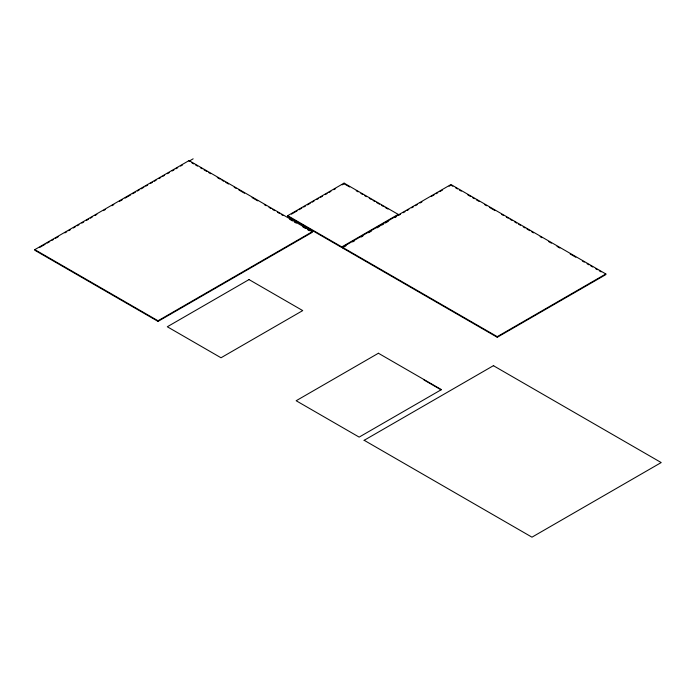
<?xml version="1.0" encoding="UTF-8"?>
<svg xmlns="http://www.w3.org/2000/svg" width="696" height="696" viewBox="0 0 696 696"><rect width="100%" height="100%" fill="white"/><g stroke="black" fill="none" stroke-linecap="round" stroke-linejoin="round"><path stroke-width="1.04" d="M34.8 249.638L189.042 160.585L312.26 231.725L312.26 232.342L158.018 321.395L34.8 250.255L34.8 249.638L158.018 320.778L312.26 231.725M39.507 247.541L45.144 244.287M47.023 243.2L49.851 241.573M51.73 240.485L53.609 239.398M55.489 238.31L58.316 236.684M64.893 232.882L66.781 231.794M68.66 230.707L70.54 229.628M73.358 227.992L75.246 226.905M77.126 225.826L79.005 224.738M81.823 223.111L83.703 222.024M86.53 220.397L88.409 219.31M90.289 218.222L92.168 217.135M94.995 215.508L96.874 214.42M103.46 210.618L105.34 209.531M111.925 205.729L113.805 204.641M119.442 201.388L122.27 199.761M125.089 198.134L130.735 194.871M132.614 193.784L135.433 192.157M137.312 191.069L139.2 189.982M141.079 188.894L143.898 187.268M145.777 186.18L147.665 185.101M150.484 183.466L152.363 182.387M154.242 181.299L156.13 180.212M158.949 178.585L160.828 177.497M162.707 176.41L164.587 175.322M167.414 173.696L169.293 172.608M172.112 170.981L174 169.894M175.879 168.806L177.758 167.719M180.577 166.092L182.456 165.004M193.157 158.827L189.042 161.202L189.042 160.585M605.842 273.963L497.248 336.664L342.362 247.237L342.362 247.854L497.248 337.282L605.842 274.589L605.842 273.963L450.956 184.536L341.823 247.55L287.7 216.299L287.7 215.682L344.085 183.126L398.199 214.377L398.199 214.994M291.459 214.133L297.096 210.879M298.975 209.792L301.803 208.165M303.682 207.077L305.561 205.99M307.441 204.911L310.259 203.284M312.139 202.197L314.018 201.109M316.837 199.482L318.716 198.395M320.595 197.316L322.474 196.228M325.293 194.602L327.172 193.514M329.051 192.435L330.931 191.348M333.749 189.721L335.629 188.633M342.206 184.84L344.085 183.753L349.679 186.98M287.7 215.682L341.823 246.923L398.199 214.377M342.362 247.854L346.103 245.697M352.655 241.912L354.534 240.833M361.085 237.049L362.955 235.97M368.575 232.725L371.386 231.098M376.997 227.862L379.807 226.235M381.678 225.156L383.548 224.077M385.427 222.998L388.229 221.371M394.789 217.587L396.659 216.508M398.53 215.429L400.4 214.351M403.21 212.724L405.081 211.645M406.96 210.566L408.83 209.479M411.64 207.86L413.511 206.782M415.381 205.703L417.252 204.615M420.062 202.997L421.933 201.918M431.294 196.507L434.104 194.889M435.974 193.81L437.854 192.731M439.724 191.644L442.534 190.025M449.085 186.241L450.956 185.162L452.835 186.241M364.069 440.359L493.69 365.522M455.654 187.868L457.524 188.955M459.403 190.034L461.283 191.122M467.851 194.915L470.67 196.542M472.549 197.629L474.428 198.708M476.299 199.796L479.118 201.422M484.747 204.667L486.626 205.755M489.445 207.382L495.073 210.636M501.651 214.429L503.521 215.508M506.34 217.135L508.219 218.222M510.098 219.301L511.978 220.388M514.788 222.015L516.667 223.094M518.546 224.182L520.425 225.269M523.235 226.896L525.115 227.975M526.994 229.062L529.813 230.689M531.683 231.768L533.562 232.855M540.131 236.649L542.01 237.727M548.587 241.529L551.397 243.148M557.035 246.401L559.845 248.028M570.172 253.988L575.81 257.242M582.378 261.035L584.257 262.122M587.067 263.749L588.947 264.828M590.826 265.915L592.705 266.994M595.524 268.621L597.394 269.709M599.273 270.788L601.153 271.875M356.213 190.756L358.083 191.835M360.876 193.445L362.746 194.523M364.608 195.602L366.479 196.681M369.28 198.299L371.142 199.378M373.012 200.448L374.874 201.527M376.745 202.606L379.538 204.224M381.408 205.303L383.27 206.373M385.14 207.451L387.942 209.07M191.87 162.838L193.749 163.917M195.628 165.004L197.507 166.092M200.335 167.719L202.214 168.806M204.093 169.894L206.912 171.52M208.8 172.608L210.679 173.696M217.265 177.497L220.084 179.124M221.963 180.212L223.851 181.299M225.73 182.387L228.549 184.014M234.195 187.276L236.075 188.355M238.893 189.991L244.54 193.244M252.065 197.594L257.711 200.848M264.289 204.65L266.176 205.738M268.995 207.364L270.875 208.452M272.762 209.54L274.642 210.627M277.46 212.254L279.34 213.341M281.228 214.429L283.107 215.508M289.693 219.31L292.511 220.945M294.391 222.024L296.27 223.111M302.856 226.913L305.683 228.54M307.562 229.628L309.442 230.715M493.412 365.687L661.2 462.562L531.97 537.173L364.173 440.298M424.021 379.99L441.055 389.83M497.248 336.664L497.248 337.282M344.085 183.126L344.085 183.753M341.823 246.923L341.823 247.55M158.018 320.778L158.018 321.395M249.02 279.583L167.31 326.763L221.015 357.77L302.725 310.59L249.02 279.583M378.406 353.246L296.157 400.739L359.153 437.114L441.412 389.621L378.406 353.246"/></g></svg>
